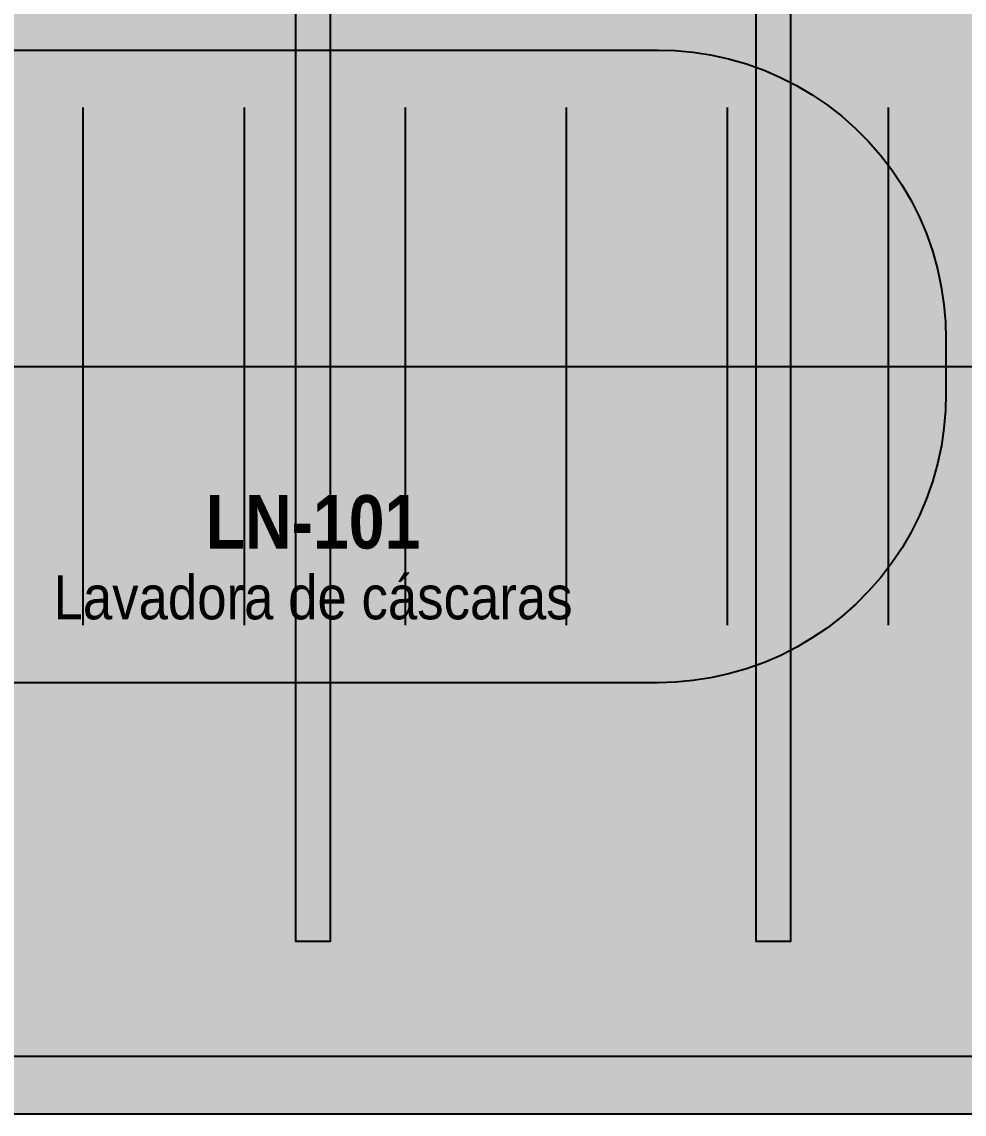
# Model space of a CAD drawing. Header units: metres. Extents: x 0 to 115, y 0 to 64.
# Drawn here: x 26.138 to 29.414, y 43.95 to 47.748 of the extents above; entities that cross this region are included whole.
import ezdxf

# ---------------------------------------------------------------- set-up
doc = ezdxf.new("R2010")
doc.units = ezdxf.units.M
for name, color, linetype, lineweight in [('G-ETIQUETA', 4, 'Continuous', 18), ('M-EQUIPO', 7, 'Continuous', 25), ('M-EQUIPO-RELLENO', 8, 'Continuous', 0)]:
    doc.layers.add(name, color=color, linetype=linetype, lineweight=lineweight)
doc.styles.add('PLANO', font='arial.ttf')
doc.styles.add('PLANO_N', font='arialbd.ttf')

# ---------------------------------------------------------------- blocks, each defined once
blk = doc.blocks.new('EQ_LN-101')
at = {"layer": 'M-EQUIPO-RELLENO', "true_color": 0xdfe4e9}
h = blk.add_hatch(color=7, dxfattribs=at)
h.dxf.hatch_style = 1
h.paths.add_polyline_path([(-4.73, 3.1), (-4.5987, 3.1), (-4.4673, 3.1), (-4.336, 3.1), (-4.2047, 3.1), (-4.0734, 3.1), (-3.942, 3.1), (-3.8107, 3.1), (-3.6794, 3.1), (-3.548, 3.1), (-3.4167, 3.1), (-3.2854, 3.1), (-3.1541, 3.1), (-3.0227, 3.1), (-2.8914, 3.1), (-2.7601, 3.1), (-2.6287, 3.1), (-2.4974, 3.1), (-2.3661, 3.1), (-2.2348, 3.1), (-2.1034, 3.1), (-1.9721, 3.1), (-1.8408, 3.1), (-1.7094, 3.1), (-1.5781, 3.1), (-1.4468, 3.1), (-1.3155, 3.1), (-1.1841, 3.1), (-1.0528, 3.1), (-0.9215, 3.1), (-0.7901, 3.1), (-0.6588, 3.1), (-0.5275, 3.1), (-0.3962, 3.1), (-0.2648, 3.1), (-0.1335, 3.1), (-0.0022, 3.1), (0.1292, 3.1), (0.2605, 3.1), (0.3918, 3.1), (0.5231, 3.1), (0.6545, 3.1), (0.7858, 3.1), (0.9171, 3.1), (1.0485, 3.1), (1.1798, 3.1), (1.3111, 3.1), (1.4424, 3.1), (1.5738, 3.1), (1.7051, 3.1), (1.8364, 3.1), (1.9678, 3.1), (2.0991, 3.1), (2.2304, 3.1), (2.3617, 3.1), (2.4931, 3.1), (2.6244, 3.1), (2.7557, 3.1), (2.887, 3.1), (3.0184, 3.1), (3.1497, 3.1), (3.281, 3.1), (3.4124, 3.1), (3.5437, 3.1), (3.675, 3.1), (3.8063, 3.1), (3.9377, 3.1), (4.069, 3.1), (4.2003, 3.1), (4.3317, 3.1), (4.463, 3.1), (4.5943, 3.1), (4.7256, 3.1), (4.8414, 3.0245), (4.85, 2.8914), (4.85, 2.7601), (4.85, 2.6287), (4.85, 2.4974), (4.85, 2.3661), (4.85, 2.2348), (4.85, 2.1034), (4.85, 1.9721), (4.85, 1.8408), (4.85, 1.7094), (4.85, 1.5781), (4.85, 1.4468), (4.85, 1.3155), (4.85, 1.1841), (4.85, 1.0528), (4.85, 0.9215), (4.85, 0.7901), (4.85, 0.6588), (4.85, 0.5275), (4.85, 0.3962), (4.85, 0.2648), (4.85, 0.1335), (4.85, 0.0022), (4.85, -0.1292), (4.85, -0.2605), (4.85, -0.3918), (4.85, -0.5231), (4.85, -0.6545), (4.85, -0.7858), (4.85, -0.9171), (4.85, -1.0485), (4.85, -1.1798), (4.85, -1.3111), (4.85, -1.4424), (4.85, -1.5738), (4.85, -1.7051), (4.85, -1.8364), (4.85, -1.9677), (4.85, -2.0991), (4.85, -2.2304), (4.85, -2.3617), (4.85, -2.4931), (4.85, -2.6244), (4.85, -2.7557), (4.85, -2.887), (4.8432, -3.0199), (4.73, -3.1), (4.5987, -3.1), (4.4673, -3.1), (4.336, -3.1), (4.2047, -3.1), (4.0734, -3.1), (3.942, -3.1), (3.8107, -3.1), (3.6794, -3.1), (3.548, -3.1), (3.4167, -3.1), (3.2854, -3.1), (3.1541, -3.1), (3.0227, -3.1), (2.8914, -3.1), (2.7601, -3.1), (2.6287, -3.1), (2.4974, -3.1), (2.3661, -3.1), (2.2348, -3.1), (2.1034, -3.1), (1.9721, -3.1), (1.8408, -3.1), (1.7094, -3.1), (1.5781, -3.1), (1.4468, -3.1), (1.3155, -3.1), (1.1841, -3.1), (1.0528, -3.1), (0.9215, -3.1), (0.7901, -3.1), (0.6588, -3.1), (0.5275, -3.1), (0.3962, -3.1), (0.2648, -3.1), (0.1335, -3.1), (0.0022, -3.1), (-0.1292, -3.1), (-0.2605, -3.1), (-0.3918, -3.1), (-0.5231, -3.1), (-0.6545, -3.1), (-0.7858, -3.1), (-0.9171, -3.1), (-1.0485, -3.1), (-1.1798, -3.1), (-1.3111, -3.1), (-1.4424, -3.1), (-1.5738, -3.1), (-1.7051, -3.1), (-1.8364, -3.1), (-1.9677, -3.1), (-2.0991, -3.1), (-2.2304, -3.1), (-2.3617, -3.1), (-2.4931, -3.1), (-2.6244, -3.1), (-2.7557, -3.1), (-2.887, -3.1), (-3.0184, -3.1), (-3.1497, -3.1), (-3.281, -3.1), (-3.4124, -3.1), (-3.5437, -3.1), (-3.675, -3.1), (-3.8063, -3.1), (-3.9377, -3.1), (-4.069, -3.1), (-4.2003, -3.1), (-4.3317, -3.1), (-4.463, -3.1), (-4.5943, -3.1), (-4.7256, -3.1), (-4.8414, -3.0245), (-4.85, -2.8914), (-4.85, -2.7601), (-4.85, -2.6287), (-4.85, -2.4974), (-4.85, -2.3661), (-4.85, -2.2348), (-4.85, -2.1034), (-4.85, -1.9721), (-4.85, -1.8408), (-4.85, -1.7094), (-4.85, -1.5781), (-4.85, -1.4468), (-4.85, -1.3155), (-4.85, -1.1841), (-4.85, -1.0528), (-4.85, -0.9215), (-4.85, -0.7901), (-4.85, -0.6588), (-4.85, -0.5275), (-4.85, -0.3962), (-4.85, -0.2648), (-4.85, -0.1335), (-4.85, -0.0022), (-4.85, 0.1292), (-4.85, 0.2605), (-4.85, 0.3918), (-4.85, 0.5231), (-4.85, 0.6545), (-4.85, 0.7858), (-4.85, 0.9171), (-4.85, 1.0485), (-4.85, 1.1798), (-4.85, 1.3111), (-4.85, 1.4424), (-4.85, 1.5738), (-4.85, 1.7051), (-4.85, 1.8364), (-4.85, 1.9678), (-4.85, 2.0991), (-4.85, 2.2304), (-4.85, 2.3617), (-4.85, 2.4931), (-4.85, 2.6244), (-4.85, 2.7557), (-4.85, 2.887), (-4.8432, 3.0199)])
at = {"layer": 'M-EQUIPO-RELLENO', "true_color": 0xf4f6f8}
h = blk.add_hatch(color=7, dxfattribs=at)
h.dxf.hatch_style = 1
h.paths.add_polyline_path([(-0.06, 1.9), (0.06, 1.9), (0.06, -2.5), (-0.06, -2.5)])
h = blk.add_hatch(color=7, dxfattribs=at)
h.dxf.hatch_style = 1
h.paths.add_polyline_path([(1.54, 1.9), (1.66, 1.9), (1.66, -2.5), (1.54, -2.5)])
at = {"layer": 'M-EQUIPO-RELLENO', "true_color": 0xcfe6f3}
h = blk.add_hatch(color=7, dxfattribs=at)
h.dxf.hatch_style = 1
h.paths.add_polyline_path([(-4.65, 1.7), (4.65, 1.7), (4.65, -2.9), (-4.65, -2.9)])
at = {"layer": 'M-EQUIPO-RELLENO', "true_color": 0x1e5f8a}
h = blk.add_hatch(color=7, dxfattribs=at)
h.dxf.hatch_style = 1
edge = h.paths.add_edge_path()
edge.add_arc((0, 0.36), 0.035, 0, 360)
h = blk.add_hatch(color=7, dxfattribs=at)
h.dxf.hatch_style = 1
edge = h.paths.add_edge_path()
edge.add_arc((1.6, 0.36), 0.035, 0, 360)
h = blk.add_hatch(color=7, dxfattribs=at)
h.dxf.hatch_style = 1
edge = h.paths.add_edge_path()
edge.add_arc((0, -0.16), 0.035, 0, 360)
h = blk.add_hatch(color=7, dxfattribs=at)
h.dxf.hatch_style = 1
edge = h.paths.add_edge_path()
edge.add_arc((1.6, -0.16), 0.035, 0, 360)
h = blk.add_hatch(color=7, dxfattribs=at)
h.dxf.hatch_style = 1
edge = h.paths.add_edge_path()
edge.add_arc((0, -0.68), 0.035, 0, 360)
h = blk.add_hatch(color=7, dxfattribs=at)
h.dxf.hatch_style = 1
edge = h.paths.add_edge_path()
edge.add_arc((1.6, -0.68), 0.035, 0, 360)
h = blk.add_hatch(color=7, dxfattribs=at)
h.dxf.hatch_style = 1
edge = h.paths.add_edge_path()
edge.add_arc((0, -1.2), 0.035, 0, 360)
h = blk.add_hatch(color=7, dxfattribs=at)
h.dxf.hatch_style = 1
edge = h.paths.add_edge_path()
edge.add_arc((1.6, -1.2), 0.035, 0, 360)
h = blk.add_hatch(color=7, dxfattribs=at)
h.dxf.hatch_style = 1
edge = h.paths.add_edge_path()
edge.add_arc((0, -1.72), 0.035, 0, 360)
h = blk.add_hatch(color=7, dxfattribs=at)
h.dxf.hatch_style = 1
edge = h.paths.add_edge_path()
edge.add_arc((1.6, -1.72), 0.035, 0, 360)
h = blk.add_hatch(color=7, dxfattribs=at)
h.dxf.hatch_style = 1
edge = h.paths.add_edge_path()
edge.add_arc((0, -2.24), 0.035, 0, 360)
h = blk.add_hatch(color=7, dxfattribs=at)
h.dxf.hatch_style = 1
edge = h.paths.add_edge_path()
edge.add_arc((1.6, -2.24), 0.035, 0, 360)
at = {"layer": 'M-EQUIPO-RELLENO', "true_color": 0x56606a}
h = blk.add_hatch(color=7, dxfattribs=at)
h.dxf.hatch_style = 1
edge = h.paths.add_edge_path()
edge.add_arc((-0.45, -3.01), 0.028, 0, 360)
h = blk.add_hatch(color=7, dxfattribs=at)
h.dxf.hatch_style = 1
edge = h.paths.add_edge_path()
edge.add_arc((0.35, -3.01), 0.028, 0, 360)
h = blk.add_hatch(color=7, dxfattribs=at)
h.dxf.hatch_style = 1
edge = h.paths.add_edge_path()
edge.add_arc((1.15, -3.01), 0.028, 0, 360)
h = blk.add_hatch(color=7, dxfattribs=at)
h.dxf.hatch_style = 1
edge = h.paths.add_edge_path()
edge.add_arc((1.95, -3.01), 0.028, 0, 360)
at = {"layer": 'M-EQUIPO'}
blk.add_lwpolyline([(2.3661, -3.1), (2.2348, -3.1), (2.1034, -3.1), (1.9721, -3.1), (1.8408, -3.1), (1.7094, -3.1), (1.5781, -3.1), (1.4468, -3.1), (1.3155, -3.1), (1.1841, -3.1), (1.0528, -3.1), (0.9215, -3.1), (0.7901, -3.1), (0.6588, -3.1), (0.5275, -3.1), (0.3962, -3.1), (0.2648, -3.1), (0.1335, -3.1), (0.0022, -3.1), (-0.1292, -3.1), (-0.2605, -3.1), (-0.3918, -3.1), (-0.5231, -3.1), (-0.6545, -3.1), (-0.7858, -3.1), (-0.9171, -3.1), (-1.0485, -3.1)], dxfattribs=at)
for points in [[(-0.06, 1.9), (0.06, 1.9), (0.06, -2.5), (-0.06, -2.5)], [(1.54, 1.9), (1.66, 1.9), (1.66, -2.5), (1.54, -2.5)], [(-4.65, 1.7), (4.65, 1.7), (4.65, -2.9), (-4.65, -2.9)]]:
    blk.add_lwpolyline(points, close=True, dxfattribs=at)
at = {"layer": 'M-EQUIPO', "ltscale": 0.15}
for points in [[(-1.057, 0.6), (-0.9943, 0.6), (-0.9316, 0.6), (-0.869, 0.6), (-0.8063, 0.6), (-0.7436, 0.6), (-0.6809, 0.6), (-0.6182, 0.6), (-0.5556, 0.6), (-0.4929, 0.6), (-0.4302, 0.6), (-0.3675, 0.6), (-0.3049, 0.6), (-0.2422, 0.6), (-0.1795, 0.6), (-0.1168, 0.6), (-0.0541, 0.6), (0.0085, 0.6), (0.0712, 0.6), (0.1339, 0.6), (0.1966, 0.6), (0.2593, 0.6), (0.3219, 0.6), (0.3846, 0.6), (0.4473, 0.6), (0.51, 0.6), (0.5726, 0.6), (0.6353, 0.6), (0.698, 0.6), (0.7607, 0.6), (0.8234, 0.6), (0.886, 0.6), (0.9487, 0.6), (1.0114, 0.6), (1.0741, 0.6), (1.1367, 0.6), (1.1994, 0.6), (1.2593, 0.5982), (1.3202, 0.5927), (1.3821, 0.5833), (1.4444, 0.5697), (1.5068, 0.5518), (1.5688, 0.5295), (1.6254, 0.505), (1.6811, 0.4767), (1.7353, 0.4447), (1.7878, 0.409), (1.8381, 0.3699), (1.886, 0.3276), (1.9312, 0.2822), (1.9732, 0.2341), (2.0121, 0.1836), (2.0474, 0.131), (2.0791, 0.0766), (2.1071, 0.0209), (2.1315, -0.0362), (2.1534, -0.0983), (2.171, -0.1607), (2.1842, -0.223), (2.1933, -0.2848), (2.1985, -0.3457), (2.2, -0.4057), (2.2, -0.4684), (2.2, -0.531), (2.2, -0.5937), (2.1986, -0.6538), (2.1934, -0.7147), (2.1843, -0.7764), (2.1711, -0.8387), (2.1536, -0.9011), (2.1317, -0.9632), (2.1074, -1.0203), (2.0794, -1.0761), (2.0477, -1.1305), (2.0124, -1.1831), (1.9736, -1.2337), (1.9316, -1.2818), (1.8865, -1.3272), (1.8386, -1.3696), (1.7883, -1.4087), (1.7358, -1.4443), (1.6816, -1.4764), (1.626, -1.5047), (1.5693, -1.5293), (1.5073, -1.5516), (1.4449, -1.5695), (1.3826, -1.5832), (1.3208, -1.5927), (1.2598, -1.5982), (1.2, -1.6), (1.1373, -1.6), (1.0746, -1.6), (1.012, -1.6), (0.9493, -1.6), (0.8866, -1.6), (0.8239, -1.6), (0.7613, -1.6), (0.6986, -1.6), (0.6359, -1.6), (0.5732, -1.6), (0.5105, -1.6), (0.4479, -1.6), (0.3852, -1.6), (0.3225, -1.6), (0.2598, -1.6), (0.1972, -1.6), (0.1345, -1.6), (0.0718, -1.6), (0.0091, -1.6), (-0.0536, -1.6), (-0.1162, -1.6), (-0.1789, -1.6), (-0.2416, -1.6), (-0.3043, -1.6), (-0.3669, -1.6), (-0.4296, -1.6), (-0.4923, -1.6), (-0.555, -1.6), (-0.6177, -1.6), (-0.6803, -1.6), (-0.743, -1.6), (-0.8057, -1.6), (-0.8684, -1.6), (-0.931, -1.6), (-0.9937, -1.6), (-1.0564, -1.6)], [(-4.4, -0.5), (2.6, -0.5)]]:
    blk.add_lwpolyline(points, dxfattribs=at)
at = {"layer": 'M-EQUIPO', "true_color": 0x5a7f99}
for points in [[(-0.8, 0.4), (-0.8, -1.4)], [(-0.24, 0.4), (-0.24, -1.4)], [(0.32, 0.4), (0.32, -1.4)], [(0.88, 0.4), (0.88, -1.4)], [(1.44, 0.4), (1.44, -1.4)], [(2, 0.4), (2, -1.4)]]:
    blk.add_lwpolyline(points, dxfattribs=at)
at = {"layer": 'G-ETIQUETA', "style": 'PLANO', "flags": 1}
for tag, p in [('TAG', (0, 0)), ('NOMBRE', (0, -0.25)), ('AREA', (0, -0.5)), ('FUNCION', (0, -0.75)), ('CONFIANZA', (0, -1))]:
    blk.add_attdef(tag, p, '', height=0.15, dxfattribs=at)

msp = doc.modelspace()

# ---------------------------------------------------------------- block references
at = {"layer": 'M-EQUIPO'}
msp.add_blockref('EQ_LN-101', (27.15, 47.05), dxfattribs=at)

# ---------------------------------------------------------------- texts
at = {"layer": 'G-ETIQUETA', "insert": (27.15, 46.1026), "char_height": 0.1862, "attachment_point": 2, "line_spacing_factor": 0.9, "style": 'PLANO_N'}
msp.add_mtext('\\W0.86;LN-101\\P{\\fArial|b0;\\H0.82x;Lavadora de cáscaras}', dxfattribs=at)

doc.saveas('drawing.dxf')
